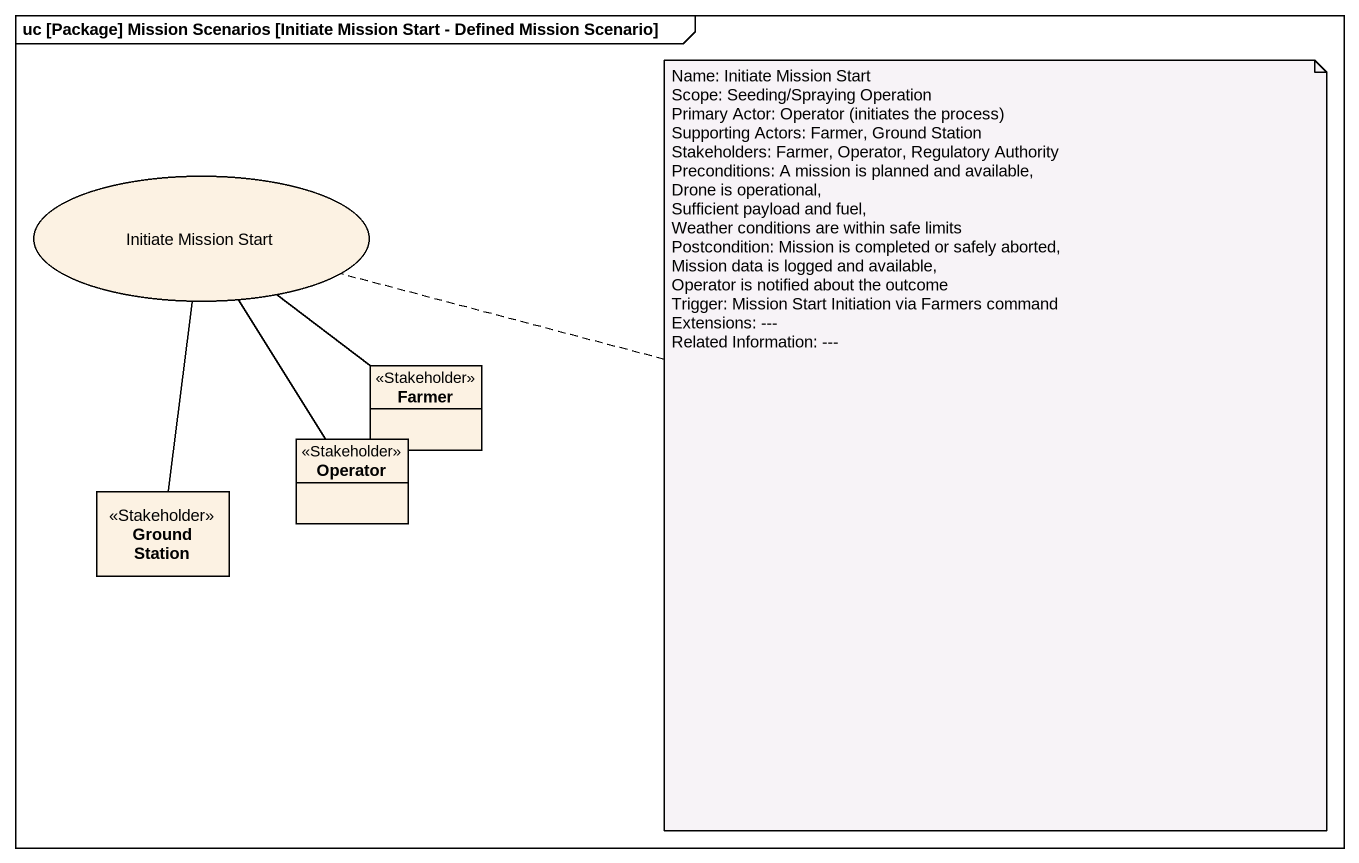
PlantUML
@startuml
mainframe uc [Package] Mission Scenarios [Initiate Mission Start - Defined Mission Scenario]
allowmixing
hide circle
hide empty members
usecase "Initiate Mission Start" as Initiate_Mission_Start
class Farmer <<Stakeholder>>
class Operator <<Stakeholder>>
class "Ground Station" as Ground_Station <<Stakeholder>>
Farmer -up- Initiate_Mission_Start
Operator -up- Initiate_Mission_Start
Ground_Station -up- Initiate_Mission_Start
note right of Initiate_Mission_Start
  Name: Initiate Mission Start
  Scope: Seeding/Spraying Operation
  Primary Actor: Operator (initiates the process)
  Supporting Actors: Farmer, Ground Station
  Stakeholders: Farmer, Operator, Regulatory Authority
  Preconditions: A mission is planned and available,
  Drone is operational,
  Sufficient payload and fuel,
  Weather conditions are within safe limits
  Postcondition: Mission is completed or safely aborted,
  Mission data is logged and available,
  Operator is notified about the outcome
  Trigger: Mission Start Initiation via Farmers command
  Extensions: ---
  Related Information: ---
end note
@enduml
